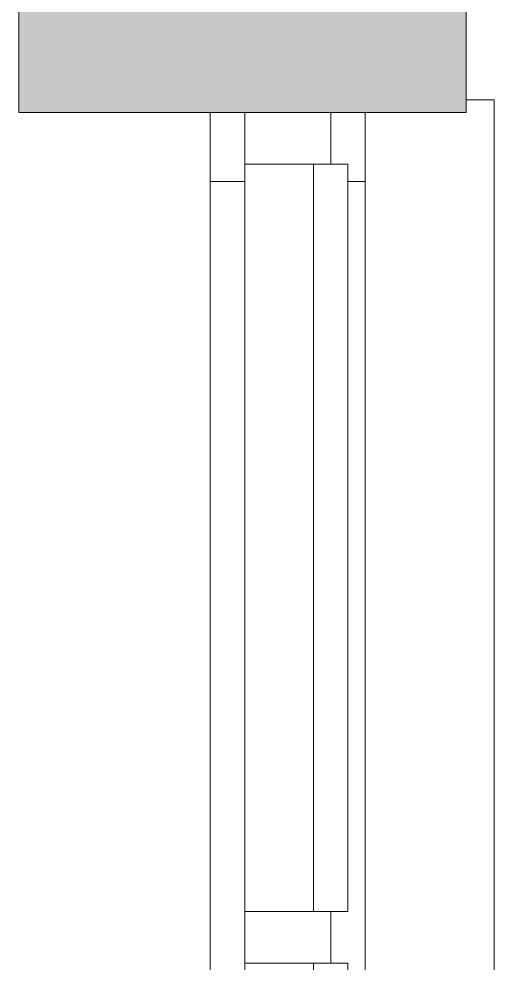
# Model space of a CAD drawing. Header units: inches. Extents: x 29752 to 31446, y 4278 to 5722.
# Drawn here: x 31372.99 to 31386.8, y 5286.06 to 5313.54 of the extents above; entities that cross this region are included whole.
import ezdxf

# ---------------------------------------------------------------- set-up
doc = ezdxf.new("R2010")
doc.units = ezdxf.units.IN
doc.header["$MEASUREMENT"] = 0
for name, color, linetype, lineweight in [('1900 Duke Street_2nd Flr_LINKED_dwg', 8, 'Continuous', 9), ('A-GLAZ-CURT', 52, 'Continuous', 9), ('A-GLAZ-CWMG', 51, 'Continuous', 9), ('A-WALL', 113, 'Continuous', 13), ('A-WALL-PATT', 111, 'Continuous', 13), ('AE-GLAZING', 7, 'Continuous', 9), ('AE-SILL', 7, 'Continuous', 9)]:
    doc.layers.add(name, color=color, linetype=linetype, lineweight=lineweight)

# ---------------------------------------------------------------- blocks, each defined once
blk = doc.blocks.new('1900 Duke Street_2nd Flr_LINKED_dwg-5565117-FIRST FLOOR POWER _ SIGNAL')
at = {"layer": 'AE-GLAZING'}
blk.add_line((2280, 905.375), (2280, 930), dxfattribs=at)
at = {"layer": 'AE-GLAZING', "flags": 128}
for points in [[(2280, 932), (2280, 930), (2281, 930)], [(2284, 930), (2284.5, 930), (2284.5, 932)], [(2284.5, 930), (2284.5, 905.375), (2284, 905.375)]]:
    blk.add_lwpolyline(points, dxfattribs=at)
at = {"layer": 'AE-SILL', "flags": 128}
blk.add_lwpolyline([(2287.439, 932.375), (2288.25, 932.375), (2288.25, 759.625), (2287.25, 759.625)], dxfattribs=at)
blk = doc.blocks.new('Rectangular Mullion - 1_5_ x 2_5_ rectangular-6353520-FIRST FLOOR POWER _ SIGNAL')
at = {"layer": 'A-GLAZ-CWMG', "lineweight": 20}
for p, q in [((0, 1.25), (-1.5, 1.25)), ((-1.5, 1.25), (-1.5, -1.25)), ((0, -1.25), (0, 1.25)), ((-1.5, -1.25), (0, -1.25))]:
    blk.add_line(p, q, dxfattribs=at)
blk = doc.blocks.new('System Panel - Glazed-6353539-FIRST FLOOR POWER _ SIGNAL')
at = {"layer": 'A-GLAZ-CURT', "lineweight": 13}
for p, q in [((10.875, 1.75), (-10.875, 1.75)), ((-10.875, 1.75), (-10.875, 0.75)), ((10.875, 0.75), (10.875, 1.75)), ((-10.875, 0.75), (10.875, 0.75))]:
    blk.add_line(p, q, dxfattribs=at)
blk = doc.blocks.new('System Panel - Glazed-6353951-FIRST FLOOR POWER _ SIGNAL')
at = {"layer": 'A-GLAZ-CURT', "lineweight": 13}
for p, q in [((30.359375, 1.75), (-30.359375, 1.75)), ((-30.359375, 1.75), (-30.359375, 0.75)), ((-30.359375, 0.75), (30.359375, 0.75))]:
    blk.add_line(p, q, dxfattribs=at)
blk = doc.blocks.new('Rectangular Mullion - 1_5_ x 2_5_ rectangular-6353949-FIRST FLOOR POWER _ SIGNAL')
at = {"layer": 'A-GLAZ-CWMG'}
blk.add_line((31379.55, 5225.342), (31379.55, 5286.061), dxfattribs=at)
blk = doc.blocks.new('Rectangular Mullion - 1_5_ x 2_5_ rectangular-6353533-FIRST FLOOR POWER _ SIGNAL')
at = {"layer": 'A-GLAZ-CWMG'}
blk.add_line((31379.55, 5139.873), (31379.55, 5161.623), dxfattribs=at)
blk = doc.blocks.new('Rectangular Mullion - 1_5_ x 2_5_ rectangular-6353534-FIRST FLOOR POWER _ SIGNAL')
at = {"layer": 'A-GLAZ-CWMG', "lineweight": 20}
for p, q in [((-0.75, 1.25), (0.75, 1.25)), ((-0.75, -1.25), (-0.75, 1.25)), ((0.75, 1.25), (0.75, -1.25)), ((0.75, -1.25), (-0.75, -1.25))]:
    blk.add_line(p, q, dxfattribs=at)

msp = doc.modelspace()

# ---------------------------------------------------------------- hatches: boundary and pattern name
at = {"layer": 'A-WALL-PATT', "lineweight": 9}
msp.add_hatch(color=7, dxfattribs=at).paths.add_polyline_path([(31385.988, 5310.811), (31385.988, 5346.811), (31372.988, 5346.811), (31372.988, 5310.811), (31385.8, 5310.811)], flags=0)

# ---------------------------------------------------------------- linework, layer by layer
at = {"layer": 'A-WALL', "color": 8, "lineweight": 20}
for p, q in [((31385.988, 5310.811), (31385.988, 5346.811)), ((31372.988, 5330.061), (31372.988, 5310.811)), ((31372.988, 5310.811), (31385.988, 5310.811))]:
    msp.add_line(p, q, dxfattribs=at)

# ---------------------------------------------------------------- block references
at = {"layer": '1900 Duke Street_2nd Flr_LINKED_dwg', "color": 7}
msp.add_blockref('1900 Duke Street_2nd Flr_LINKED_dwg-5565117-FIRST FLOOR POWER _ SIGNAL', (29098.55, 4378.811), dxfattribs=at)
at = {"layer": 'A-GLAZ-CURT', "rotation": 270}
for name, p in [('System Panel - Glazed-6353539-FIRST FLOOR POWER _ SIGNAL', (31380.8, 5298.436)), ('System Panel - Glazed-6353951-FIRST FLOOR POWER _ SIGNAL', (31380.8, 5255.701))]:
    msp.add_blockref(name, p, dxfattribs=at)
at = {"layer": 'A-GLAZ-CWMG', "rotation": 90}
msp.add_blockref('Rectangular Mullion - 1_5_ x 2_5_ rectangular-6353520-FIRST FLOOR POWER _ SIGNAL', (31380.8, 5310.811), dxfattribs=at)
at = {"layer": 'A-GLAZ-CWMG'}
for name, p in [('Rectangular Mullion - 1_5_ x 2_5_ rectangular-6353533-FIRST FLOOR POWER _ SIGNAL', (0, 147.688)), ('Rectangular Mullion - 1_5_ x 2_5_ rectangular-6353949-FIRST FLOOR POWER _ SIGNAL', (0, 0))]:
    msp.add_blockref(name, p, dxfattribs=at)
at = {"layer": 'A-GLAZ-CWMG', "extrusion": (0, 0, -1), "rotation": 270}
msp.add_blockref('Rectangular Mullion - 1_5_ x 2_5_ rectangular-6353534-FIRST FLOOR POWER _ SIGNAL', (-31380.8, 5286.811), dxfattribs=at)

doc.saveas('drawing.dxf')
